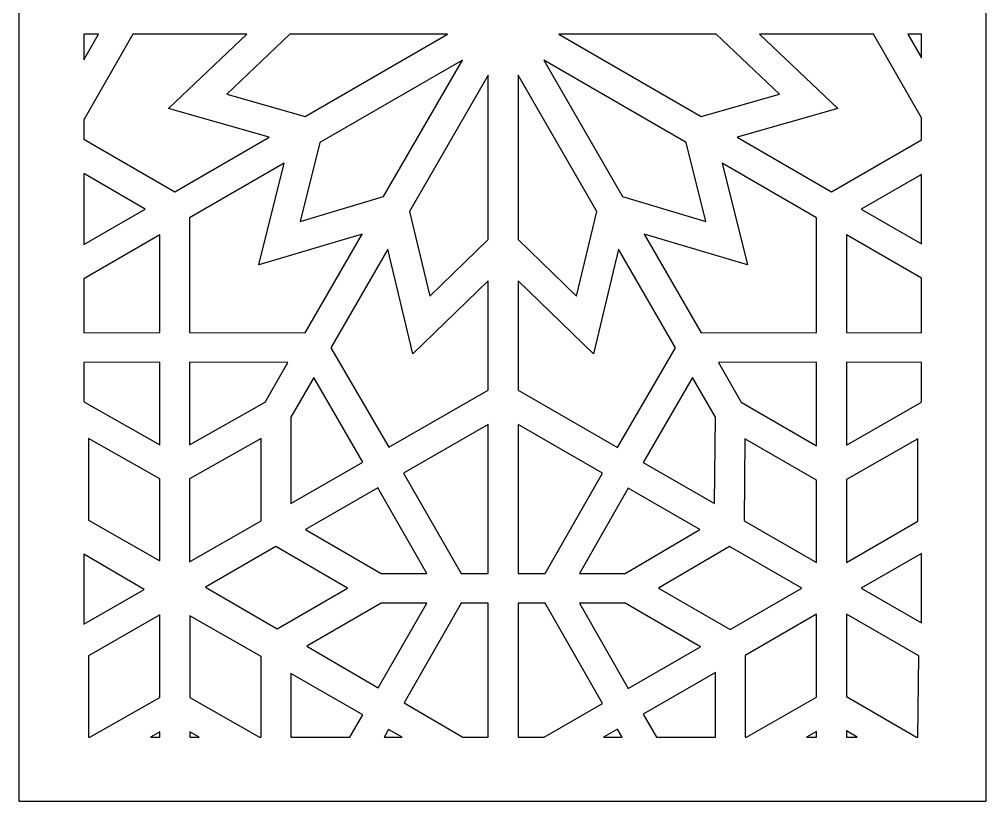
# Model space of a CAD drawing. Header units: millimetres. Extents: x -31 to 32, y -125 to 125.
# Drawn here: x -31.4 to 31.6, y -124.9 to -73.9 of the extents above; entities that cross this region are included whole.
import ezdxf

# ---------------------------------------------------------------- set-up
doc = ezdxf.new("R2010")
doc.units = ezdxf.units.MM
doc.header["$MEASUREMENT"] = 0
doc.layers.add('layer 1', color=7, linetype='Continuous')

msp = doc.modelspace()

# ---------------------------------------------------------------- linework, layer by layer
at = {"layer": 'layer 1', "color": 250}
for points, knots in [([(31.5736, -124.8834), (31.5736, -124.8834), (31.5736, 125.1165), (31.5736, 125.1165), (31.5736, 125.1165), (31.5736, 125.1165), (-31.3972, 125.1165), (-31.3972, 125.1165), (-31.3972, 125.1165), (-31.3972, 125.1165), (-31.3972, -124.8834), (-31.3972, -124.8834), (-31.3972, -124.8834), (-31.3972, -124.8834), (31.5736, -124.8834), (31.5736, -124.8834)], [0, 0, 0, 0, 0.2, 0.2, 0.2, 0.2, 0.4, 0.4, 0.4, 0.4, 0.6, 0.6, 0.6, 0.6, 1, 1, 1, 1]), ([(-16.5827, -74.8983), (-16.5827, -74.8983), (-21.6727, -79.725), (-21.6727, -79.725), (-21.6727, -79.725), (-21.6727, -79.725), (-15.112, -81.607), (-15.112, -81.607), (-15.112, -81.607), (-15.112, -81.607), (-21.2674, -85.1606), (-21.2674, -85.1606), (-21.2674, -85.1606), (-21.2674, -85.1606), (-27.1929, -81.7228), (-27.1929, -81.7228), (-27.1929, -81.7228), (-27.1929, -81.7228), (-27.1929, -80.4612), (-27.1929, -80.4612), (-27.1929, -80.4612), (-27.1929, -80.4612), (-24.0069, -74.899), (-24.0069, -74.899), (-24.0069, -74.899), (-24.0069, -74.899), (-16.5827, -74.8983), (-16.5827, -74.8983)], [0, 0, 0, 0, 0.125, 0.125, 0.125, 0.125, 0.25, 0.25, 0.25, 0.25, 0.375, 0.375, 0.375, 0.375, 0.5, 0.5, 0.5, 0.5, 0.625, 0.625, 0.625, 0.625, 0.75, 0.75, 0.75, 0.75, 1, 1, 1, 1]), ([(-27.1929, -76.5577), (-27.1929, -76.5577), (-27.1929, -74.899), (-27.1929, -74.899), (-27.1929, -74.899), (-27.1929, -74.899), (-26.2429, -74.899), (-26.2429, -74.899), (-26.2429, -74.899), (-26.2429, -74.899), (-27.1929, -76.5577), (-27.1929, -76.5577)], [0, 0, 0, 0, 0.25, 0.25, 0.25, 0.25, 0.5, 0.5, 0.5, 0.5, 1, 1, 1, 1]), ([(-12.7758, -80.2584), (-12.7758, -80.2584), (-17.8733, -78.7965), (-17.8733, -78.7965), (-17.8733, -78.7965), (-17.8733, -78.7965), (-13.7627, -74.8983), (-13.7627, -74.8983), (-13.7627, -74.8983), (-13.7627, -74.8983), (-3.4908, -74.8979), (-3.4908, -74.8979), (-3.4908, -74.8979), (-3.4908, -74.8979), (-12.7758, -80.2584), (-12.7758, -80.2584)], [0, 0, 0, 0, 0.2, 0.2, 0.2, 0.2, 0.4, 0.4, 0.4, 0.4, 0.6, 0.6, 0.6, 0.6, 1, 1, 1, 1]), ([(18.1324, -78.7965), (18.1324, -78.7965), (13.0355, -80.2584), (13.0355, -80.2584), (13.0355, -80.2584), (13.0355, -80.2584), (3.7508, -74.8979), (3.7508, -74.8979), (3.7508, -74.8979), (3.7508, -74.8979), (14.0219, -74.8983), (14.0219, -74.8983), (14.0219, -74.8983), (14.0219, -74.8983), (18.1324, -78.7965), (18.1324, -78.7965)], [0, 0, 0, 0, 0.2, 0.2, 0.2, 0.2, 0.4, 0.4, 0.4, 0.4, 0.6, 0.6, 0.6, 0.6, 1, 1, 1, 1]), ([(21.9319, -79.725), (21.9319, -79.725), (16.8416, -74.8983), (16.8416, -74.8983), (16.8416, -74.8983), (16.8416, -74.8983), (24.2655, -74.8986), (24.2655, -74.8986), (24.2655, -74.8986), (24.2655, -74.8986), (27.3837, -80.342), (27.3837, -80.342), (27.3837, -80.342), (27.3837, -80.342), (27.3837, -81.7803), (27.3837, -81.7803), (27.3837, -81.7803), (27.3837, -81.7803), (21.5272, -85.1616), (21.5272, -85.1616), (21.5272, -85.1616), (21.5272, -85.1616), (15.3713, -81.607), (15.3713, -81.607), (15.3713, -81.607), (15.3713, -81.607), (21.9319, -79.725), (21.9319, -79.725)], [0, 0, 0, 0, 0.125, 0.125, 0.125, 0.125, 0.25, 0.25, 0.25, 0.25, 0.375, 0.375, 0.375, 0.375, 0.5, 0.5, 0.5, 0.5, 0.625, 0.625, 0.625, 0.625, 0.75, 0.75, 0.75, 0.75, 1, 1, 1, 1]), ([(27.3837, -74.8986), (27.3837, -74.8986), (27.3837, -76.4385), (27.3837, -76.4385), (27.3837, -76.4385), (27.3837, -76.4385), (26.5017, -74.8986), (26.5017, -74.8986), (26.5017, -74.8986), (26.5017, -74.8986), (27.3837, -74.8986), (27.3837, -74.8986)], [0, 0, 0, 0, 0.25, 0.25, 0.25, 0.25, 0.5, 0.5, 0.5, 0.5, 1, 1, 1, 1]), ([(-13.0882, -87.0843), (-13.0882, -87.0843), (-11.8062, -81.9387), (-11.8062, -81.9387), (-11.8062, -81.9387), (-11.8062, -81.9387), (-2.521, -76.5782), (-2.521, -76.5782), (-2.521, -76.5782), (-2.521, -76.5782), (-7.6572, -85.4728), (-7.6572, -85.4728), (-7.6572, -85.4728), (-7.6572, -85.4728), (-13.0882, -87.0843), (-13.0882, -87.0843)], [0, 0, 0, 0, 0.2, 0.2, 0.2, 0.2, 0.4, 0.4, 0.4, 0.4, 0.6, 0.6, 0.6, 0.6, 1, 1, 1, 1]), ([(2.7805, -76.5782), (2.7805, -76.5782), (12.065, -81.9387), (12.065, -81.9387), (12.065, -81.9387), (12.065, -81.9387), (13.347, -87.0839), (13.347, -87.0839), (13.347, -87.0839), (13.347, -87.0839), (7.9167, -85.4731), (7.9167, -85.4731), (7.9167, -85.4731), (7.9167, -85.4731), (2.7805, -76.5782), (2.7805, -76.5782)], [0, 0, 0, 0, 0.2, 0.2, 0.2, 0.2, 0.4, 0.4, 0.4, 0.4, 0.6, 0.6, 0.6, 0.6, 1, 1, 1, 1]), ([(-0.8407, -77.5494), (-0.8407, -77.5494), (-0.8407, -88.27), (-0.8407, -88.27), (-0.8407, -88.27), (-0.8407, -88.27), (-4.6557, -91.9526), (-4.6557, -91.9526), (-4.6557, -91.9526), (-4.6557, -91.9526), (-5.9757, -86.4433), (-5.9757, -86.4433), (-5.9757, -86.4433), (-5.9757, -86.4433), (-0.8407, -77.5494), (-0.8407, -77.5494)], [0, 0, 0, 0, 0.2, 0.2, 0.2, 0.2, 0.4, 0.4, 0.4, 0.4, 0.6, 0.6, 0.6, 0.6, 1, 1, 1, 1]), ([(1.0997, -88.27), (1.0997, -88.27), (1.0997, -77.5487), (1.0997, -77.5487), (1.0997, -77.5487), (1.0997, -77.5487), (6.2347, -86.4433), (6.2347, -86.4433), (6.2347, -86.4433), (6.2347, -86.4433), (4.9149, -91.9526), (4.9149, -91.9526), (4.9149, -91.9526), (4.9149, -91.9526), (1.0997, -88.27), (1.0997, -88.27)], [0, 0, 0, 0, 0.2, 0.2, 0.2, 0.2, 0.4, 0.4, 0.4, 0.4, 0.6, 0.6, 0.6, 0.6, 1, 1, 1, 1]), ([(-15.7923, -89.9107), (-15.7923, -89.9107), (-9.0671, -87.9151), (-9.0671, -87.9151), (-9.0671, -87.9151), (-9.0671, -87.9151), (-12.7796, -94.3444), (-12.7796, -94.3444), (-12.7796, -94.3444), (-12.7796, -94.3444), (-20.2978, -94.3186), (-20.2978, -94.3186), (-20.2978, -94.3186), (-20.2978, -94.3186), (-20.2978, -86.8416), (-20.2978, -86.8416), (-20.2978, -86.8416), (-20.2978, -86.8416), (-14.1417, -83.2877), (-14.1417, -83.2877), (-14.1417, -83.2877), (-14.1417, -83.2877), (-15.7923, -89.9107), (-15.7923, -89.9107)], [0, 0, 0, 0, 0.1428571, 0.1428571, 0.1428571, 0.1428571, 0.2857143, 0.2857143, 0.2857143, 0.2857143, 0.4285714, 0.4285714, 0.4285714, 0.4285714, 0.5714286, 0.5714286, 0.5714286, 0.5714286, 0.7142857, 0.7142857, 0.7142857, 0.7142857, 1, 1, 1, 1]), ([(16.0511, -89.91), (16.0511, -89.91), (14.4008, -83.2873), (14.4008, -83.2873), (14.4008, -83.2873), (14.4008, -83.2873), (20.5571, -86.8416), (20.5571, -86.8416), (20.5571, -86.8416), (20.5571, -86.8416), (20.5564, -94.3186), (20.5564, -94.3186), (20.5564, -94.3186), (20.5564, -94.3186), (13.0387, -94.3444), (13.0387, -94.3444), (13.0387, -94.3444), (13.0387, -94.3444), (9.3268, -87.9151), (9.3268, -87.9151), (9.3268, -87.9151), (9.3268, -87.9151), (16.0511, -89.91), (16.0511, -89.91)], [0, 0, 0, 0, 0.1428571, 0.1428571, 0.1428571, 0.1428571, 0.2857143, 0.2857143, 0.2857143, 0.2857143, 0.4285714, 0.4285714, 0.4285714, 0.4285714, 0.5714286, 0.5714286, 0.5714286, 0.5714286, 0.7142857, 0.7142857, 0.7142857, 0.7142857, 1, 1, 1, 1]), ([(-27.1929, -88.5815), (-27.1929, -88.5815), (-27.1929, -83.9657), (-27.1929, -83.9657), (-27.1929, -83.9657), (-27.1929, -83.9657), (-23.205, -86.2796), (-23.205, -86.2796), (-23.205, -86.2796), (-23.205, -86.2796), (-27.1929, -88.5815), (-27.1929, -88.5815)], [0, 0, 0, 0, 0.25, 0.25, 0.25, 0.25, 0.5, 0.5, 0.5, 0.5, 1, 1, 1, 1]), ([(27.3837, -84.0207), (27.3837, -84.0207), (27.3837, -88.5423), (27.3837, -88.5423), (27.3837, -88.5423), (27.3837, -88.5423), (23.4679, -86.2813), (23.4679, -86.2813), (23.4679, -86.2813), (23.4679, -86.2813), (27.3837, -84.0207), (27.3837, -84.0207)], [0, 0, 0, 0, 0.25, 0.25, 0.25, 0.25, 0.5, 0.5, 0.5, 0.5, 1, 1, 1, 1]), ([(-27.1929, -94.3346), (-27.1929, -94.3346), (-27.1929, -90.8227), (-27.1929, -90.8227), (-27.1929, -90.8227), (-27.1929, -90.8227), (-22.2382, -87.9623), (-22.2382, -87.9623), (-22.2382, -87.9623), (-22.2382, -87.9623), (-22.2382, -94.3186), (-22.2382, -94.3186), (-22.2382, -94.3186), (-22.2382, -94.3186), (-27.1929, -94.3346), (-27.1929, -94.3346)], [0, 0, 0, 0, 0.2, 0.2, 0.2, 0.2, 0.4, 0.4, 0.4, 0.4, 0.6, 0.6, 0.6, 0.6, 1, 1, 1, 1]), ([(27.3837, -90.7831), (27.3837, -90.7831), (27.3837, -94.3335), (27.3837, -94.3335), (27.3837, -94.3335), (27.3837, -94.3335), (22.497, -94.3165), (22.497, -94.3165), (22.497, -94.3165), (22.497, -94.3165), (22.4974, -87.9623), (22.4974, -87.9623), (22.4974, -87.9623), (22.4974, -87.9623), (27.3837, -90.7831), (27.3837, -90.7831)], [0, 0, 0, 0, 0.2, 0.2, 0.2, 0.2, 0.4, 0.4, 0.4, 0.4, 0.6, 0.6, 0.6, 0.6, 1, 1, 1, 1]), ([(-7.3856, -88.8863), (-7.3856, -88.8863), (-5.751, -95.7075), (-5.751, -95.7075), (-5.751, -95.7075), (-5.751, -95.7075), (-0.8407, -90.9665), (-0.8407, -90.9665), (-0.8407, -90.9665), (-0.8407, -90.9665), (-0.8407, -98.074), (-0.8407, -98.074), (-0.8407, -98.074), (-0.8407, -98.074), (-7.3244, -101.7993), (-7.3244, -101.7993), (-7.3244, -101.7993), (-7.3244, -101.7993), (-11.0974, -95.3156), (-11.0974, -95.3156), (-11.0974, -95.3156), (-11.0974, -95.3156), (-7.3856, -88.8863), (-7.3856, -88.8863)], [0, 0, 0, 0, 0.1428571, 0.1428571, 0.1428571, 0.1428571, 0.2857143, 0.2857143, 0.2857143, 0.2857143, 0.4285714, 0.4285714, 0.4285714, 0.4285714, 0.5714286, 0.5714286, 0.5714286, 0.5714286, 0.7142857, 0.7142857, 0.7142857, 0.7142857, 1, 1, 1, 1]), ([(1.0997, -98.0754), (1.0997, -98.0754), (1.0997, -90.9662), (1.0997, -90.9662), (1.0997, -90.9662), (1.0997, -90.9662), (6.0099, -95.7075), (6.0099, -95.7075), (6.0099, -95.7075), (6.0099, -95.7075), (7.6447, -88.8863), (7.6447, -88.8863), (7.6447, -88.8863), (7.6447, -88.8863), (11.3563, -95.316), (11.3563, -95.316), (11.3563, -95.316), (11.3563, -95.316), (7.5756, -101.8126), (7.5756, -101.8126), (7.5756, -101.8126), (7.5756, -101.8126), (1.0997, -98.0754), (1.0997, -98.0754)], [0, 0, 0, 0, 0.1428571, 0.1428571, 0.1428571, 0.1428571, 0.2857143, 0.2857143, 0.2857143, 0.2857143, 0.4285714, 0.4285714, 0.4285714, 0.4285714, 0.5714286, 0.5714286, 0.5714286, 0.5714286, 0.7142857, 0.7142857, 0.7142857, 0.7142857, 1, 1, 1, 1]), ([(-27.1929, -98.7746), (-27.1929, -98.7746), (-27.1929, -96.2752), (-27.1929, -96.2752), (-27.1929, -96.2752), (-27.1929, -96.2752), (-22.2382, -96.2593), (-22.2382, -96.2593), (-22.2382, -96.2593), (-22.2382, -96.2593), (-22.2382, -101.6317), (-22.2382, -101.6317), (-22.2382, -101.6317), (-22.2382, -101.6317), (-27.1468, -98.8543), (-27.1468, -98.8543), (-27.1468, -98.8543), (-27.1468, -98.8543), (-27.1929, -98.7746), (-27.1929, -98.7746)], [0, 0, 0, 0, 0.1666667, 0.1666667, 0.1666667, 0.1666667, 0.3333333, 0.3333333, 0.3333333, 0.3333333, 0.5, 0.5, 0.5, 0.5, 0.6666667, 0.6666667, 0.6666667, 0.6666667, 1, 1, 1, 1]), ([(-20.2978, -101.6328), (-20.2978, -101.6328), (-20.2978, -96.2589), (-20.2978, -96.2589), (-20.2978, -96.2589), (-20.2978, -96.2589), (-13.8976, -96.2812), (-13.8976, -96.2812), (-13.8976, -96.2812), (-13.8976, -96.2812), (-15.3843, -98.8549), (-15.3843, -98.8549), (-15.3843, -98.8549), (-15.3843, -98.8549), (-20.2978, -101.6328), (-20.2978, -101.6328)], [0, 0, 0, 0, 0.2, 0.2, 0.2, 0.2, 0.4, 0.4, 0.4, 0.4, 0.6, 0.6, 0.6, 0.6, 1, 1, 1, 1]), ([(20.5564, -96.2589), (20.5564, -96.2589), (20.5557, -101.6948), (20.5557, -101.6948), (20.5557, -101.6948), (20.5557, -101.6948), (15.6461, -98.8596), (15.6461, -98.8596), (15.6461, -98.8596), (15.6461, -98.8596), (14.157, -96.2812), (14.157, -96.2812), (14.157, -96.2812), (14.157, -96.2812), (20.5564, -96.2589), (20.5564, -96.2589)], [0, 0, 0, 0, 0.2, 0.2, 0.2, 0.2, 0.4, 0.4, 0.4, 0.4, 0.6, 0.6, 0.6, 0.6, 1, 1, 1, 1]), ([(22.4963, -101.6642), (22.4963, -101.6642), (22.497, -96.2572), (22.497, -96.2572), (22.497, -96.2572), (22.497, -96.2572), (27.3837, -96.2738), (27.3837, -96.2738), (27.3837, -96.2738), (27.3837, -96.2738), (27.3837, -98.8685), (27.3837, -98.8685), (27.3837, -98.8685), (27.3837, -98.8685), (22.4963, -101.6642), (22.4963, -101.6642)], [0, 0, 0, 0, 0.2, 0.2, 0.2, 0.2, 0.4, 0.4, 0.4, 0.4, 0.6, 0.6, 0.6, 0.6, 1, 1, 1, 1]), ([(-13.7047, -105.4654), (-13.7047, -105.4654), (-13.704, -99.8305), (-13.704, -99.8305), (-13.704, -99.8305), (-13.704, -99.8305), (-12.2156, -97.2523), (-12.2156, -97.2523), (-12.2156, -97.2523), (-12.2156, -97.2523), (-9.0067, -102.766), (-9.0067, -102.766), (-9.0067, -102.766), (-9.0067, -102.766), (-13.7047, -105.4654), (-13.7047, -105.4654)], [0, 0, 0, 0, 0.2, 0.2, 0.2, 0.2, 0.4, 0.4, 0.4, 0.4, 0.6, 0.6, 0.6, 0.6, 1, 1, 1, 1]), ([(13.909, -105.4679), (13.909, -105.4679), (9.2562, -102.7825), (9.2562, -102.7825), (9.2562, -102.7825), (9.2562, -102.7825), (12.4746, -97.2527), (12.4746, -97.2527), (12.4746, -97.2527), (12.4746, -97.2527), (13.9609, -99.8273), (13.9609, -99.8273), (13.9609, -99.8273), (13.9609, -99.8273), (13.909, -105.4679), (13.909, -105.4679)], [0, 0, 0, 0, 0.2, 0.2, 0.2, 0.2, 0.4, 0.4, 0.4, 0.4, 0.6, 0.6, 0.6, 0.6, 1, 1, 1, 1]), ([(-0.8407, -100.3117), (-0.8407, -100.3117), (-0.8407, -110.0138), (-0.8407, -110.0138), (-0.8407, -110.0138), (-0.8407, -110.0138), (-2.6094, -110.0138), (-2.6094, -110.0138), (-2.6094, -110.0138), (-2.6094, -110.0138), (-6.3522, -103.4786), (-6.3522, -103.4786), (-6.3522, -103.4786), (-6.3522, -103.4786), (-0.8407, -100.3117), (-0.8407, -100.3117)], [0, 0, 0, 0, 0.2, 0.2, 0.2, 0.2, 0.4, 0.4, 0.4, 0.4, 0.6, 0.6, 0.6, 0.6, 1, 1, 1, 1]), ([(1.0997, -110.0138), (1.0997, -110.0138), (1.0997, -100.3158), (1.0997, -100.3158), (1.0997, -100.3158), (1.0997, -100.3158), (6.6054, -103.4937), (6.6054, -103.4937), (6.6054, -103.4937), (6.6054, -103.4937), (2.8687, -110.0138), (2.8687, -110.0138), (2.8687, -110.0138), (2.8687, -110.0138), (1.0997, -110.0138), (1.0997, -110.0138)], [0, 0, 0, 0, 0.2, 0.2, 0.2, 0.2, 0.4, 0.4, 0.4, 0.4, 0.6, 0.6, 0.6, 0.6, 1, 1, 1, 1]), ([(-22.2382, -103.8613), (-22.2382, -103.8613), (-22.2382, -109.1949), (-22.2382, -109.1949), (-22.2382, -109.1949), (-22.2382, -109.1949), (-26.8871, -106.536), (-26.8871, -106.536), (-26.8871, -106.536), (-26.8871, -106.536), (-26.8876, -101.2299), (-26.8876, -101.2299), (-26.8876, -101.2299), (-26.8876, -101.2299), (-22.2382, -103.8613), (-22.2382, -103.8613)], [0, 0, 0, 0, 0.2, 0.2, 0.2, 0.2, 0.4, 0.4, 0.4, 0.4, 0.6, 0.6, 0.6, 0.6, 1, 1, 1, 1]), ([(-15.6447, -101.2317), (-15.6447, -101.2317), (-15.6451, -106.5798), (-15.6451, -106.5798), (-15.6451, -106.5798), (-15.6451, -106.5798), (-20.2978, -109.2535), (-20.2978, -109.2535), (-20.2978, -109.2535), (-20.2978, -109.2535), (-20.2978, -103.8616), (-20.2978, -103.8616), (-20.2978, -103.8616), (-20.2978, -103.8616), (-15.6447, -101.2317), (-15.6447, -101.2317)], [0, 0, 0, 0, 0.2, 0.2, 0.2, 0.2, 0.4, 0.4, 0.4, 0.4, 0.6, 0.6, 0.6, 0.6, 1, 1, 1, 1]), ([(20.5557, -103.9358), (20.5557, -103.9358), (20.5553, -109.3037), (20.5553, -109.3037), (20.5553, -109.3037), (20.5553, -109.3037), (15.8397, -106.5819), (15.8397, -106.5819), (15.8397, -106.5819), (15.8397, -106.5819), (15.8884, -101.2405), (15.8884, -101.2405), (15.8884, -101.2405), (15.8884, -101.2405), (20.5557, -103.9358), (20.5557, -103.9358)], [0, 0, 0, 0, 0.2, 0.2, 0.2, 0.2, 0.4, 0.4, 0.4, 0.4, 0.6, 0.6, 0.6, 0.6, 1, 1, 1, 1]), ([(22.4956, -109.305), (22.4956, -109.305), (22.4963, -103.9001), (22.4963, -103.9001), (22.4963, -103.9001), (22.4963, -103.9001), (27.1466, -101.2394), (27.1466, -101.2394), (27.1466, -101.2394), (27.1466, -101.2394), (27.1463, -106.6204), (27.1463, -106.6204), (27.1463, -106.6204), (27.1463, -106.6204), (22.4956, -109.305), (22.4956, -109.305)], [0, 0, 0, 0, 0.2, 0.2, 0.2, 0.2, 0.4, 0.4, 0.4, 0.4, 0.6, 0.6, 0.6, 0.6, 1, 1, 1, 1]), ([(-7.8214, -110.0131), (-7.8214, -110.0131), (-12.7386, -107.1482), (-12.7386, -107.1482), (-12.7386, -107.1482), (-12.7386, -107.1482), (-8.0349, -104.4455), (-8.0349, -104.4455), (-8.0349, -104.4455), (-8.0349, -104.4455), (-4.8457, -110.0133), (-4.8457, -110.0133), (-4.8457, -110.0133), (-4.8457, -110.0133), (-7.8214, -110.0131), (-7.8214, -110.0131)], [0, 0, 0, 0, 0.2, 0.2, 0.2, 0.2, 0.4, 0.4, 0.4, 0.4, 0.6, 0.6, 0.6, 0.6, 1, 1, 1, 1]), ([(5.1051, -110.0133), (5.1051, -110.0133), (8.2861, -104.4627), (8.2861, -104.4627), (8.2861, -104.4627), (8.2861, -104.4627), (12.9403, -107.1495), (12.9403, -107.1495), (12.9403, -107.1495), (12.9403, -107.1495), (8.0786, -110.0131), (8.0786, -110.0131), (8.0786, -110.0131), (8.0786, -110.0131), (5.1051, -110.0133), (5.1051, -110.0133)], [0, 0, 0, 0, 0.2, 0.2, 0.2, 0.2, 0.4, 0.4, 0.4, 0.4, 0.6, 0.6, 0.6, 0.6, 1, 1, 1, 1]), ([(-14.6795, -108.2632), (-14.6795, -108.2632), (-10.0146, -110.9807), (-10.0146, -110.9807), (-10.0146, -110.9807), (-10.0146, -110.9807), (-14.6019, -113.6286), (-14.6019, -113.6286), (-14.6019, -113.6286), (-14.6019, -113.6286), (-19.2761, -110.9045), (-19.2761, -110.9045), (-19.2761, -110.9045), (-19.2761, -110.9045), (-14.6795, -108.2632), (-14.6795, -108.2632)], [0, 0, 0, 0, 0.2, 0.2, 0.2, 0.2, 0.4, 0.4, 0.4, 0.4, 0.6, 0.6, 0.6, 0.6, 1, 1, 1, 1]), ([(19.5866, -110.9849), (19.5866, -110.9849), (14.9342, -113.6709), (14.9342, -113.6709), (14.9342, -113.6709), (14.9342, -113.6709), (10.2602, -110.9733), (10.2602, -110.9733), (10.2602, -110.9733), (10.2602, -110.9733), (14.8714, -108.2639), (14.8714, -108.2639), (14.8714, -108.2639), (14.8714, -108.2639), (19.5866, -110.9849), (19.5866, -110.9849)], [0, 0, 0, 0, 0.2, 0.2, 0.2, 0.2, 0.4, 0.4, 0.4, 0.4, 0.6, 0.6, 0.6, 0.6, 1, 1, 1, 1]), ([(-27.1929, -113.3204), (-27.1929, -113.3204), (-27.1929, -108.7642), (-27.1929, -108.7642), (-27.1929, -108.7642), (-27.1929, -108.7642), (-23.2564, -111.0587), (-23.2564, -111.0587), (-23.2564, -111.0587), (-23.2564, -111.0587), (-27.1929, -113.3204), (-27.1929, -113.3204)], [0, 0, 0, 0, 0.25, 0.25, 0.25, 0.25, 0.5, 0.5, 0.5, 0.5, 1, 1, 1, 1]), ([(27.3837, -108.7243), (27.3837, -108.7243), (27.3837, -113.2449), (27.3837, -113.2449), (27.3837, -113.2449), (27.3837, -113.2449), (23.4679, -110.9846), (23.4679, -110.9846), (23.4679, -110.9846), (23.4679, -110.9846), (27.3837, -108.7243), (27.3837, -108.7243)], [0, 0, 0, 0, 0.25, 0.25, 0.25, 0.25, 0.5, 0.5, 0.5, 0.5, 1, 1, 1, 1]), ([(-4.8457, -111.9561), (-4.8457, -111.9561), (-8.0058, -117.4743), (-8.0058, -117.4743), (-8.0058, -117.4743), (-8.0058, -117.4743), (-12.6706, -114.7548), (-12.6706, -114.7548), (-12.6706, -114.7548), (-12.6706, -114.7548), (-7.8236, -111.9561), (-7.8236, -111.9561), (-7.8236, -111.9561), (-7.8236, -111.9561), (-4.8457, -111.9561), (-4.8457, -111.9561)], [0, 0, 0, 0, 0.2, 0.2, 0.2, 0.2, 0.4, 0.4, 0.4, 0.4, 0.6, 0.6, 0.6, 0.6, 1, 1, 1, 1]), ([(-0.8407, -111.9561), (-0.8407, -111.9561), (-0.8407, -120.6792), (-0.8407, -120.6792), (-0.8407, -120.6792), (-0.8407, -120.6792), (-2.5068, -120.6792), (-2.5068, -120.6792), (-2.5068, -120.6792), (-2.5068, -120.6792), (-6.3292, -118.4511), (-6.3292, -118.4511), (-6.3292, -118.4511), (-6.3292, -118.4511), (-2.6094, -111.9561), (-2.6094, -111.9561), (-2.6094, -111.9561), (-2.6094, -111.9561), (-0.8407, -111.9561), (-0.8407, -111.9561)], [0, 0, 0, 0, 0.1666667, 0.1666667, 0.1666667, 0.1666667, 0.3333333, 0.3333333, 0.3333333, 0.3333333, 0.5, 0.5, 0.5, 0.5, 0.6666667, 0.6666667, 0.6666667, 0.6666667, 1, 1, 1, 1]), ([(1.0997, -111.9561), (1.0997, -111.9561), (2.868, -111.9561), (2.868, -111.9561), (2.868, -111.9561), (2.868, -111.9561), (6.6047, -118.4797), (6.6047, -118.4797), (6.6047, -118.4797), (6.6047, -118.4797), (2.7956, -120.6792), (2.7956, -120.6792), (2.7956, -120.6792), (2.7956, -120.6792), (1.0997, -120.6792), (1.0997, -120.6792), (1.0997, -120.6792), (1.0997, -120.6792), (1.0997, -111.9561), (1.0997, -111.9561)], [0, 0, 0, 0, 0.1666667, 0.1666667, 0.1666667, 0.1666667, 0.3333333, 0.3333333, 0.3333333, 0.3333333, 0.5, 0.5, 0.5, 0.5, 0.6666667, 0.6666667, 0.6666667, 0.6666667, 1, 1, 1, 1]), ([(8.0811, -111.9561), (8.0811, -111.9561), (12.9932, -114.7917), (12.9932, -114.7917), (12.9932, -114.7917), (12.9932, -114.7917), (8.2854, -117.5096), (8.2854, -117.5096), (8.2854, -117.5096), (8.2854, -117.5096), (5.1047, -111.9561), (5.1047, -111.9561), (5.1047, -111.9561), (5.1047, -111.9561), (8.0811, -111.9561), (8.0811, -111.9561)], [0, 0, 0, 0, 0.2, 0.2, 0.2, 0.2, 0.4, 0.4, 0.4, 0.4, 0.6, 0.6, 0.6, 0.6, 1, 1, 1, 1]), ([(-22.2345, -112.7093), (-22.2345, -112.7093), (-22.2345, -118.1008), (-22.2345, -118.1008), (-22.2345, -118.1008), (-22.2345, -118.1008), (-26.7956, -120.6792), (-26.7956, -120.6792), (-26.7956, -120.6792), (-26.7956, -120.6792), (-26.8881, -120.6792), (-26.8881, -120.6792), (-26.8881, -120.6792), (-26.8881, -120.6792), (-26.8876, -115.383), (-26.8876, -115.383), (-26.8876, -115.383), (-26.8876, -115.383), (-22.2345, -112.7093), (-22.2345, -112.7093)], [0, 0, 0, 0, 0.1666667, 0.1666667, 0.1666667, 0.1666667, 0.3333333, 0.3333333, 0.3333333, 0.3333333, 0.5, 0.5, 0.5, 0.5, 0.6666667, 0.6666667, 0.6666667, 0.6666667, 1, 1, 1, 1]), ([(20.5553, -112.6666), (20.5553, -112.6666), (20.5546, -118.0698), (20.5546, -118.0698), (20.5546, -118.0698), (20.5546, -118.0698), (15.9939, -120.6792), (15.9939, -120.6792), (15.9939, -120.6792), (15.9939, -120.6792), (15.904, -120.6792), (15.904, -120.6792), (15.904, -120.6792), (15.904, -120.6792), (15.9043, -115.3516), (15.9043, -115.3516), (15.9043, -115.3516), (15.9043, -115.3516), (20.5553, -112.6666), (20.5553, -112.6666)], [0, 0, 0, 0, 0.1666667, 0.1666667, 0.1666667, 0.1666667, 0.3333333, 0.3333333, 0.3333333, 0.3333333, 0.5, 0.5, 0.5, 0.5, 0.6666667, 0.6666667, 0.6666667, 0.6666667, 1, 1, 1, 1]), ([(27.2112, -115.3859), (27.2112, -115.3859), (27.1625, -120.6792), (27.1625, -120.6792), (27.1625, -120.6792), (27.1625, -120.6792), (27.0754, -120.6792), (27.0754, -120.6792), (27.0754, -120.6792), (27.0754, -120.6792), (22.4949, -118.0341), (22.4949, -118.0341), (22.4949, -118.0341), (22.4949, -118.0341), (22.4956, -112.6639), (22.4956, -112.6639), (22.4956, -112.6639), (22.4956, -112.6639), (27.2112, -115.3859), (27.2112, -115.3859)], [0, 0, 0, 0, 0.1666667, 0.1666667, 0.1666667, 0.1666667, 0.3333333, 0.3333333, 0.3333333, 0.3333333, 0.5, 0.5, 0.5, 0.5, 0.6666667, 0.6666667, 0.6666667, 0.6666667, 1, 1, 1, 1]), ([(-15.6447, -120.6792), (-15.6447, -120.6792), (-15.7395, -120.6792), (-15.7395, -120.6792), (-15.7395, -120.6792), (-15.7395, -120.6792), (-20.2941, -118.1019), (-20.2941, -118.1019), (-20.2941, -118.1019), (-20.2941, -118.1019), (-20.2941, -112.7682), (-20.2941, -112.7682), (-20.2941, -112.7682), (-20.2941, -112.7682), (-15.6454, -115.4267), (-15.6454, -115.4267), (-15.6454, -115.4267), (-15.6454, -115.4267), (-15.6447, -120.6792), (-15.6447, -120.6792)], [0, 0, 0, 0, 0.1666667, 0.1666667, 0.1666667, 0.1666667, 0.3333333, 0.3333333, 0.3333333, 0.3333333, 0.5, 0.5, 0.5, 0.5, 0.6666667, 0.6666667, 0.6666667, 0.6666667, 1, 1, 1, 1]), ([(13.964, -116.4724), (13.964, -116.4724), (13.9637, -120.6792), (13.9637, -120.6792), (13.9637, -120.6792), (13.9637, -120.6792), (10.1237, -120.6792), (10.1237, -120.6792), (10.1237, -120.6792), (10.1237, -120.6792), (9.2569, -119.1898), (9.2569, -119.1898), (9.2569, -119.1898), (9.2569, -119.1898), (13.964, -116.4724), (13.964, -116.4724)], [0, 0, 0, 0, 0.2, 0.2, 0.2, 0.2, 0.4, 0.4, 0.4, 0.4, 0.6, 0.6, 0.6, 0.6, 1, 1, 1, 1]), ([(-9.0174, -119.217), (-9.0174, -119.217), (-9.8687, -120.6792), (-9.8687, -120.6792), (-9.8687, -120.6792), (-9.8687, -120.6792), (-13.7043, -120.6792), (-13.7043, -120.6792), (-13.7043, -120.6792), (-13.7043, -120.6792), (-13.705, -116.5366), (-13.705, -116.5366), (-13.705, -116.5366), (-13.705, -116.5366), (-9.0174, -119.217), (-9.0174, -119.217)], [0, 0, 0, 0, 0.2, 0.2, 0.2, 0.2, 0.4, 0.4, 0.4, 0.4, 0.6, 0.6, 0.6, 0.6, 1, 1, 1, 1]), ([(-6.4602, -120.6792), (-6.4602, -120.6792), (-7.6237, -120.6792), (-7.6237, -120.6792), (-7.6237, -120.6792), (-7.6237, -120.6792), (-7.3332, -120.1797), (-7.3332, -120.1797), (-7.3332, -120.1797), (-7.3332, -120.1797), (-6.4602, -120.6792), (-6.4602, -120.6792)], [0, 0, 0, 0, 0.25, 0.25, 0.25, 0.25, 0.5, 0.5, 0.5, 0.5, 1, 1, 1, 1]), ([(7.5763, -120.1596), (7.5763, -120.1596), (7.8786, -120.6792), (7.8786, -120.6792), (7.8786, -120.6792), (7.8786, -120.6792), (6.6767, -120.6792), (6.6767, -120.6792), (6.6767, -120.6792), (6.6767, -120.6792), (7.5763, -120.1596), (7.5763, -120.1596)], [0, 0, 0, 0, 0.25, 0.25, 0.25, 0.25, 0.5, 0.5, 0.5, 0.5, 1, 1, 1, 1]), ([(-22.2345, -120.3303), (-22.2345, -120.3303), (-22.2345, -120.6792), (-22.2345, -120.6792), (-22.2345, -120.6792), (-22.2345, -120.6792), (-22.8523, -120.6792), (-22.8523, -120.6792), (-22.8523, -120.6792), (-22.8523, -120.6792), (-22.2345, -120.3303), (-22.2345, -120.3303)], [0, 0, 0, 0, 0.25, 0.25, 0.25, 0.25, 0.5, 0.5, 0.5, 0.5, 1, 1, 1, 1]), ([(-19.6788, -120.6792), (-19.6788, -120.6792), (-20.2941, -120.6792), (-20.2941, -120.6792), (-20.2941, -120.6792), (-20.2941, -120.6792), (-20.2941, -120.3311), (-20.2941, -120.3311), (-20.2941, -120.3311), (-20.2941, -120.3311), (-19.6788, -120.6792), (-19.6788, -120.6792)], [0, 0, 0, 0, 0.25, 0.25, 0.25, 0.25, 0.5, 0.5, 0.5, 0.5, 1, 1, 1, 1]), ([(20.5546, -120.3056), (20.5546, -120.3056), (20.5546, -120.6792), (20.5546, -120.6792), (20.5546, -120.6792), (20.5546, -120.6792), (19.9013, -120.6792), (19.9013, -120.6792), (19.9013, -120.6792), (19.9013, -120.6792), (20.5546, -120.3056), (20.5546, -120.3056)], [0, 0, 0, 0, 0.25, 0.25, 0.25, 0.25, 0.5, 0.5, 0.5, 0.5, 1, 1, 1, 1]), ([(23.1948, -120.6792), (23.1948, -120.6792), (22.4949, -120.6792), (22.4949, -120.6792), (22.4949, -120.6792), (22.4949, -120.6792), (22.4949, -120.275), (22.4949, -120.275), (22.4949, -120.275), (22.4949, -120.275), (23.1948, -120.6792), (23.1948, -120.6792)], [0, 0, 0, 0, 0.25, 0.25, 0.25, 0.25, 0.5, 0.5, 0.5, 0.5, 1, 1, 1, 1])]:
    msp.add_open_spline(points, degree=3, knots=knots, dxfattribs=at)

doc.saveas('drawing.dxf')
